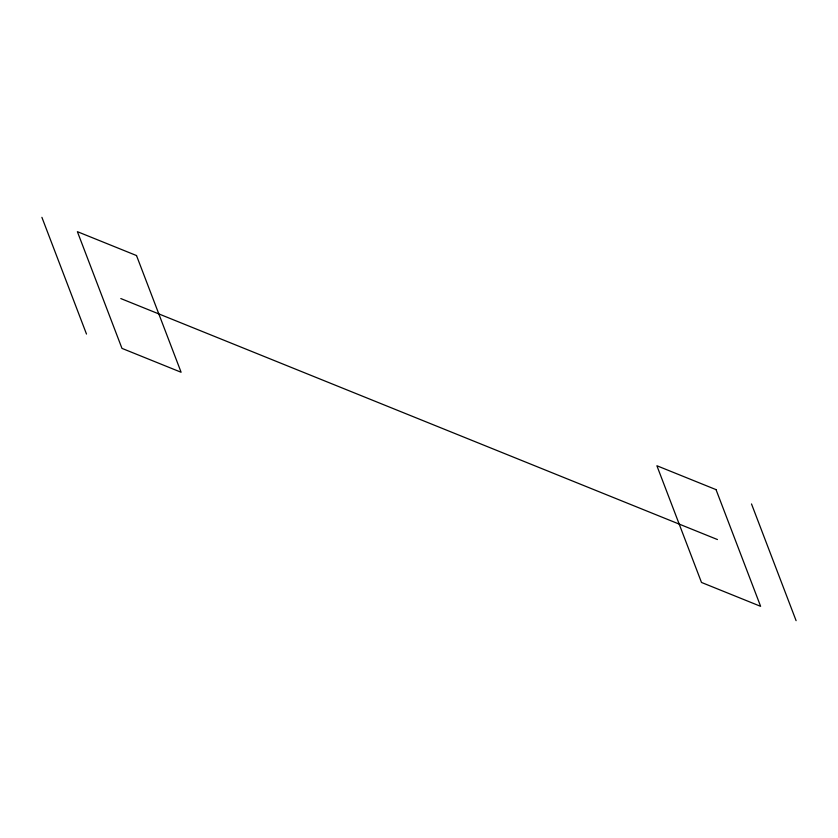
<?xml version="1.0" encoding="UTF-8"?>
<svg xmlns="http://www.w3.org/2000/svg" width="838" height="838" viewBox="0 0 838 838"><rect width="100%" height="100%" fill="white"/><g stroke="black" fill="none" stroke-linecap="round" stroke-linejoin="round"><path stroke-width="1.26" d="M120.808 298.558L717.443 539.546M751.508 503.952L796.1 620.665M41.9 217.335L86.492 334.048M136.51 255.548L77.379 231.665L121.971 348.378L181.113 372.261L136.51 255.548M716.029 489.622L656.887 465.739L701.49 582.452L760.621 606.335L716.029 489.622"/></g></svg>
